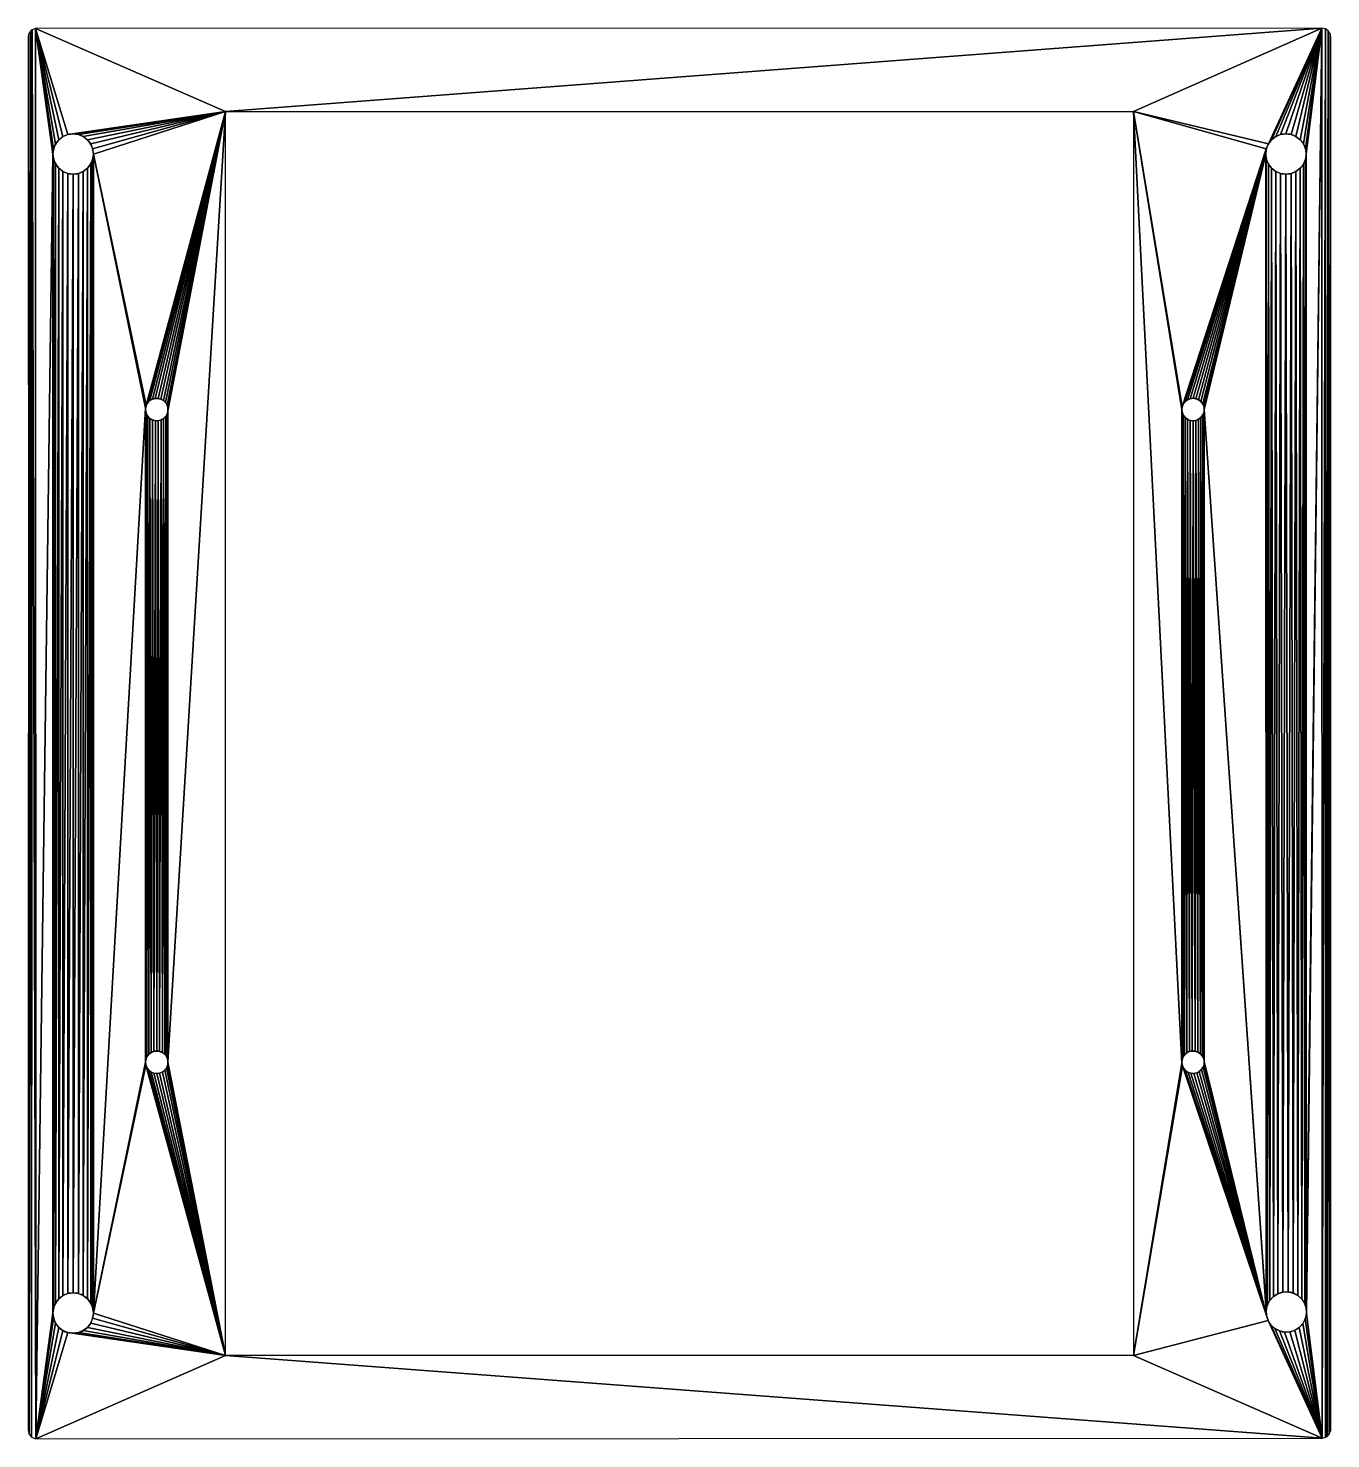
# Model space of a CAD drawing. Extents: x 62 to 207, y 15 to 172.
import ezdxf

# ---------------------------------------------------------------- set-up
doc = ezdxf.new("R2010")
doc.units = 0
doc.layers.get('0').update_dxf_attribs({"linetype": 'CONTINUOUS'})
doc.layers.add('LAYER_1', color=7, linetype='CONTINUOUS')

msp = doc.modelspace()

# ---------------------------------------------------------------- linework, layer by layer
at = {"extrusion": (0, 0, -1)}
for centre, radius in [((-67.11, 157.6), 2.25), ((-202.11, 157.6), 2.25), ((-76.41, 129.16), 1.25), ((-191.77, 129.16), 1.25), ((-76.41, 56.52), 1.25), ((-191.77, 56.52), 1.25), ((-67.11, 28.6), 2.25), ((-202.16, 28.72), 2.25)]:
    msp.add_circle(centre, radius, dxfattribs=at)
at = {"layer": 'LAYER_1', "color": 250}
for p, q in [((62.4, 171.31), (62.19, 170.99)), ((62.55, 171.43), (62.4, 171.31)), ((62.91, 171.58), (62.55, 171.43)), ((206.11, 171.6), (62.91, 171.58)), ((206.5, 171.52), (206.11, 171.6)), ((206.81, 171.31), (206.5, 171.52)), ((207.03, 170.99), (206.81, 171.31)), ((62.13, 170.8), (62.11, 15.6)), ((62.19, 170.99), (62.13, 170.8)), ((207.11, 170.6), (207.03, 170.99)), ((207.09, 15.49), (207.11, 170.6)), ((84.07, 23.88), (84.07, 162.34)), ((84.07, 162.34), (185.15, 162.34)), ((185.15, 162.34), (185.15, 23.88)), ((185.15, 23.88), (84.07, 23.88)), ((62.11, 15.6), (62.23, 15.12)), ((62.23, 15.12), (62.49, 14.81)), ((62.49, 14.81), (62.94, 14.61)), ((62.94, 14.61), (206.14, 14.69)), ((206.14, 14.69), (206.52, 14.78)), ((206.52, 14.78), (206.69, 14.87)), ((206.69, 14.87), (206.94, 15.14)), ((206.94, 15.14), (207.09, 15.49))]:
    msp.add_line(p, q, dxfattribs=at)

# ---------------------------------------------------------------- meshes
mesh = msp.add_polyface()
corners = [(190.52, 56.43), (190.56, 128.84), (190.52, 129.16), (190.54, 56.76), (190.65, 57.07), (190.69, 128.54), (190.83, 57.34), (190.88, 128.28), (191.07, 57.55), (191.14, 128.08), (191.36, 57.7), (191.45, 127.95), (191.68, 57.76), (191.77, 127.91), (192.01, 57.74), (192.09, 127.95), (192.32, 57.64), (192.39, 128.08), (192.59, 57.46), (192.65, 128.28), (192.81, 57.22), (192.85, 128.54), (192.95, 56.92), (192.98, 128.84), (193.02, 56.6), (193.02, 129.16), (199.92, 28.92), (199.93, 157.02), (199.86, 157.6), (200.05, 29.49), (200.16, 156.48), (200.32, 30.01), (200.52, 156.01), (200.72, 30.45), (200.98, 155.65), (201.21, 30.76), (201.52, 155.43), (201.77, 30.94), (202.11, 155.35), (202.36, 30.96), (202.69, 155.43), (202.93, 30.83), (203.23, 155.65), (203.45, 30.56), (203.7, 156.01), (203.89, 30.16), (204.06, 156.48), (204.2, 29.67), (204.28, 157.02), (204.38, 29.11), (204.36, 157.6), (62.94, 14.61), (64.86, 28.6), (64.86, 157.6), (64.93, 28.02), (65.16, 27.48), (65.52, 27.01), (65.98, 26.65), (66.52, 26.43), (84.07, 23.88), (206.14, 14.69), (67.11, 26.35), (67.69, 26.43), (68.23, 26.65), (68.7, 27.01), (69.06, 27.48), (69.28, 28.02), (69.36, 28.6), (75.2, 56.19), (75.16, 56.52), (75.33, 55.89), (75.53, 55.63), (75.79, 55.43), (76.09, 55.31), (76.41, 55.27), (76.74, 55.31), (77.04, 55.43), (77.3, 55.63), (77.49, 55.89), (77.62, 56.19), (77.66, 56.52), (185.15, 23.88), (200.12, 27.77), (190.59, 56.11), (185.15, 162.34), (190.73, 55.82), (190.95, 55.57), (191.22, 55.39), (199.94, 28.33), (191.53, 55.29), (191.86, 55.27), (192.18, 55.34), (192.47, 55.48), (192.71, 55.7), (192.89, 55.97), (193, 56.28), (200.43, 27.28), (200.87, 26.88), (201.39, 26.61), (201.96, 26.48), (202.55, 26.5), (203.11, 26.68), (203.6, 26.99), (204, 27.43), (204.27, 27.95), (204.4, 28.52), (206.11, 171.6), (206.5, 171.52), (206.52, 14.78), (206.81, 171.31), (206.69, 14.87), (206.94, 15.14), (207.03, 170.99), (207.09, 15.49), (207.11, 170.6), (62.23, 15.12), (62.13, 170.8), (62.11, 15.6), (62.19, 170.99), (62.4, 171.31), (62.49, 14.81), (62.55, 171.43), (62.91, 171.58), (64.93, 158.18), (65.16, 158.73), (65.52, 159.19), (65.98, 159.55), (66.52, 159.77), (84.07, 162.34), (67.11, 159.85), (67.69, 159.77), (68.23, 159.55), (68.7, 159.19), (69.06, 158.73), (69.28, 158.18), (69.36, 157.6), (75.25, 129.63), (75.17, 129.32), (75.41, 129.92), (75.64, 130.15), (75.93, 130.31), (76.24, 130.4), (76.57, 130.4), (76.88, 130.32), (77.17, 130.16), (77.4, 129.93), (77.56, 129.65), (77.65, 129.33), (77.65, 129.01), (200.16, 158.73), (199.93, 158.18), (190.56, 129.48), (190.69, 129.79), (190.88, 130.05), (191.14, 130.24), (191.45, 130.37), (191.77, 130.41), (192.09, 130.37), (192.39, 130.24), (192.65, 130.05), (192.85, 129.79), (192.98, 129.48), (200.52, 159.19), (200.98, 159.55), (201.52, 159.77), (202.11, 159.85), (202.69, 159.77), (203.23, 159.55), (203.7, 159.19), (204.06, 158.73), (204.28, 158.18), (64.93, 157.02), (64.93, 29.18), (65.16, 156.48), (65.16, 29.73), (65.52, 156.01), (65.52, 30.19), (65.98, 155.65), (65.98, 30.55), (66.52, 155.43), (66.52, 30.77), (67.11, 155.35), (67.11, 30.85), (67.69, 155.43), (67.69, 30.77), (68.23, 155.65), (68.23, 30.55), (68.7, 156.01), (68.7, 30.19), (69.06, 156.48), (69.06, 29.73), (69.28, 157.02), (69.28, 29.18), (75.2, 56.84), (75.17, 128.99), (75.26, 128.67), (75.33, 57.14), (75.43, 128.39), (75.53, 57.4), (75.66, 128.16), (75.79, 57.6), (75.94, 128), (76.09, 57.72), (76.26, 127.92), (76.41, 57.77), (76.58, 127.92), (76.74, 57.72), (76.9, 128.01), (77.04, 57.6), (77.18, 128.17), (77.3, 57.4), (77.41, 128.41), (77.49, 57.14), (77.57, 128.69), (77.62, 56.84)]
mesh.append_faces([[corners[k] for k in face] for face in [(112, 113, 114), (115, 116, 117)]], dxfattribs={"vtx0": -1})
mesh.append_faces([[corners[k] for k in face] for face in [(1, 4, 5), (5, 6, 7), (7, 8, 9), (9, 10, 11), (11, 12, 13), (13, 14, 15), (15, 16, 17), (17, 18, 19), (19, 20, 21), (21, 22, 23), (23, 24, 25), (27, 29, 30), (30, 31, 32), (32, 33, 34), (34, 35, 36), (36, 37, 38), (38, 39, 40), (40, 41, 42), (42, 43, 44), (44, 45, 46), (46, 47, 48), (48, 49, 50), (52, 51, 54), (54, 51, 55), (55, 51, 56), (56, 51, 57), (57, 51, 58), (58, 59, 61), (61, 59, 62), (62, 59, 63), (63, 59, 64), (64, 59, 65), (65, 59, 66), (66, 59, 67), (68, 59, 70), (70, 59, 71), (71, 59, 72), (72, 59, 73), (73, 59, 74), (74, 59, 75), (75, 59, 76), (76, 59, 77), (77, 59, 78), (78, 59, 79), (79, 59, 80), (59, 60, 81), (81, 0, 84), (83, 82, 85), (85, 82, 86), (86, 82, 87), (87, 88, 89), (89, 88, 90), (90, 88, 91), (91, 88, 92), (92, 88, 93), (93, 88, 94), (94, 88, 95), (95, 88, 24), (82, 60, 96), (96, 60, 97), (97, 60, 98), (98, 60, 99), (99, 60, 100), (100, 60, 101), (101, 60, 102), (102, 60, 103), (103, 60, 104), (104, 60, 105), (106, 60, 107), (107, 108, 109), (109, 111, 112), (116, 115, 118), (118, 115, 119), (119, 120, 121), (121, 51, 122), (122, 128, 106), (136, 135, 137), (128, 80, 59), (149, 84, 150), (151, 84, 2), (150, 25, 28), (171, 172, 173), (173, 174, 175), (175, 176, 177), (177, 178, 179), (179, 180, 181), (181, 182, 183), (183, 184, 185), (185, 186, 187), (187, 188, 189), (189, 190, 191), (191, 192, 135), (193, 137, 69), (137, 193, 194), (194, 193, 195), (195, 196, 197), (197, 198, 199), (199, 200, 201), (201, 202, 203), (203, 204, 205), (205, 206, 207), (207, 208, 209), (209, 210, 211), (211, 212, 213), (213, 214, 148)]], dxfattribs={"vtx0": -1, "vtx1": -1})
mesh.append_faces([[corners[k] for k in face] for face in [(51, 52, 53), (58, 51, 59), (67, 59, 68), (81, 60, 82), (81, 82, 83), (84, 0, 2), (24, 88, 25), (25, 26, 28), (105, 60, 106), (122, 51, 53), (122, 127, 128), (128, 135, 136), (137, 135, 67), (137, 67, 69), (128, 148, 80), (106, 84, 149), (150, 84, 151), (106, 50, 49)]], dxfattribs={"vtx0": -1, "vtx1": -1, "vtx2": -1})
mesh.append_faces([[corners[k] for k in face] for face in [(0, 1, 2), (1, 0, 3), (1, 3, 4), (5, 4, 6), (7, 6, 8), (9, 8, 10), (11, 10, 12), (13, 12, 14), (15, 14, 16), (17, 16, 18), (19, 18, 20), (21, 20, 22), (23, 22, 24), (26, 27, 28), (27, 26, 29), (30, 29, 31), (32, 31, 33), (34, 33, 35), (36, 35, 37), (38, 37, 39), (40, 39, 41), (42, 41, 43), (44, 43, 45), (46, 45, 47), (48, 47, 49), (59, 51, 60), (67, 68, 69), (81, 83, 0), (87, 82, 88), (25, 88, 26), (107, 60, 108), (109, 108, 110), (109, 110, 111), (112, 111, 113), (119, 115, 120), (121, 120, 51), (122, 53, 123), (122, 123, 124), (122, 124, 125), (122, 125, 126), (122, 126, 127), (128, 127, 129), (128, 129, 130), (128, 130, 131), (128, 131, 132), (128, 132, 133), (128, 133, 134), (128, 134, 135), (128, 136, 138), (128, 138, 139), (128, 139, 140), (128, 140, 141), (128, 141, 142), (128, 142, 143), (128, 143, 144), (128, 144, 145), (128, 145, 146), (128, 146, 147), (128, 147, 148), (106, 128, 84), (150, 151, 152), (150, 152, 153), (150, 153, 154), (150, 154, 155), (150, 155, 156), (150, 156, 157), (150, 157, 158), (150, 158, 159), (150, 159, 160), (150, 160, 161), (150, 161, 25), (106, 149, 162), (106, 162, 163), (106, 163, 164), (106, 164, 165), (106, 165, 166), (106, 166, 167), (106, 167, 168), (106, 168, 169), (106, 169, 170), (106, 170, 50), (106, 49, 105), (52, 171, 53), (171, 52, 172), (173, 172, 174), (175, 174, 176), (177, 176, 178), (179, 178, 180), (181, 180, 182), (183, 182, 184), (185, 184, 186), (187, 186, 188), (189, 188, 190), (191, 190, 192), (135, 192, 67), (195, 193, 196), (197, 196, 198), (199, 198, 200), (201, 200, 202), (203, 202, 204), (205, 204, 206), (207, 206, 208), (209, 208, 210), (211, 210, 212), (213, 212, 214), (148, 214, 80)]], dxfattribs={"vtx0": -1, "vtx2": -1})

doc.saveas('drawing.dxf')
